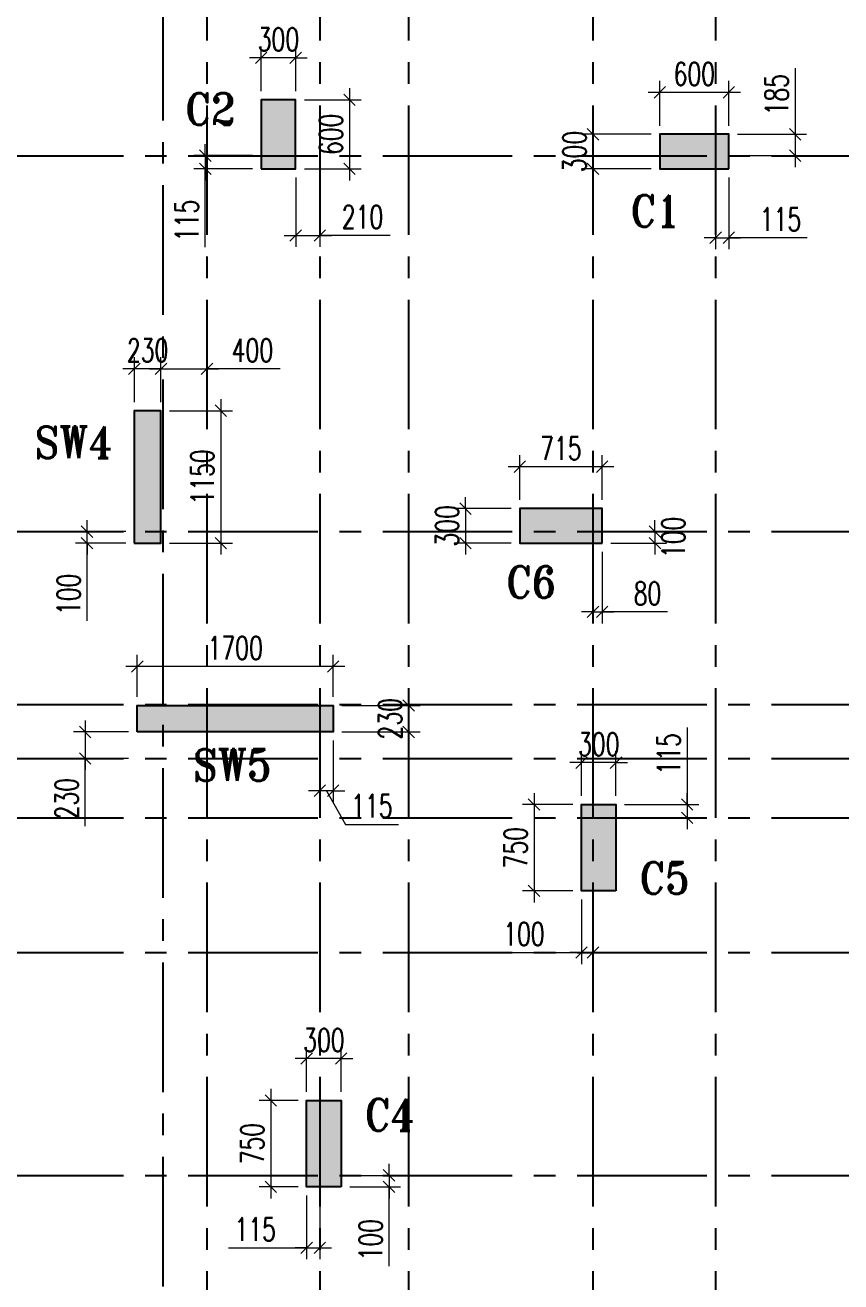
# Model space of a CAD drawing. Header units: millimetres. Extents: x 1123469 to 1752051, y -126924 to 196924.
# Drawn here: x 1424903 to 1431983, y -17889 to -6975 of the extents above; entities that cross this region are included whole.
import ezdxf

# ---------------------------------------------------------------- set-up
doc = ezdxf.new("R2010")
doc.units = ezdxf.units.MM
doc.header["$LTSCALE"] = 500
doc.header["$MEASUREMENT"] = 0
doc.header["$PDMODE"] = 34
for name, pattern in [('CONTINOUS', [0]), ('DASHDOT', [1, 0.5, -0.25, 0, -0.25]), ('Site$0$CENTER2', [1.125, 0.75, -0.125, 0.125, -0.125])]:
    doc.linetypes.add(name, pattern=pattern)
doc.layers.get('Defpoints').update_dxf_attribs({"lineweight": 0})
for name, color, linetype, lineweight in [('COL. NO.', 1, 'DASHDOT', 15), ('CUT OUT', 1, 'Continuous', 13), ('dim-M', 1, 'Continuous', 15), ('TOWER COL HATCH', 253, 'Continuous', 20)]:
    doc.layers.add(name, color=color, linetype=linetype, lineweight=lineweight)
for name, color, linetype in [('GLASS', 5, 'Continuous'), ('GRID', 7, 'Continuous'), ('TOWER AREA COLUMN.', 6, 'Continuous')]:
    doc.layers.add(name, color=color, linetype=linetype)
doc.styles.add('2MM', font='romans.shx', dxfattribs={"width": 0.7})
doc.styles.add('ROMANT', font='romant__.ttf', dxfattribs={"width": 0.9, "height": 600})
doc.dimstyles.new('RAJESH', dxfattribs={"dimtxt": 200, "dimasz": 180, "dimexe": 100, "dimexo": 250, "dimgap": 50, "dimtad": 2, "dimdec": 0, "dimzin": 1, "dimdsep": 46, "dimtxsty": '2MM', "dimblk": 'OBLIQUE', "dimcen": 0, "dimdle": 100, "dimclrd": 1, "dimclre": 1, "dimclrt": 3, "dimadec": 0, "dimazin": 0, "dimtfac": 1, "dimtdec": 0, "dimtix": 1, "dimtmove": 2, "dimatfit": 3, "dimfxl": 1, "dimtolj": 1, "dimlwd": -1, "dimarcsym": 0})

# ---------------------------------------------------------------- blocks, each defined once
blk = doc.blocks.new('EEE')
at = {"layer": 'GRID', "color": 16, "linetype": 'Site$0$CENTER2', "ltscale": 3}
for points in [[(1425576.4, 258923.2), (1426098.1, 258229.8), (1426098.1, 223711.9)], [(1426480.6, 258923.2), (1426480.6, 223711.9)], [(1427460.6, 258923.2), (1427460.6, 223711.9)], [(1428230.6, 258923.2), (1428230.6, 223711.9)], [(1429830.6, 258923.2), (1429830.6, 223711.9)], [(1430895.6, 258923.2), (1430895.6, 223711.9)], [(1363880.9, 250048.6), (1442964.5, 250048.6)], [(1363880.9, 246783.6), (1442964.5, 246783.6)], [(1363880.9, 245284), (1442964.5, 245284)], [(1363880.9, 244813.8), (1442964.5, 244813.8)], [(1363880.9, 244299), (1442964.5, 244299)], [(1363880.9, 243128.8), (1442964.5, 243128.8)], [(1363880.9, 241193.8), (1442964.5, 241193.8)]]:
    blk.add_lwpolyline(points, dxfattribs=at)
blk = doc.blocks.new('3tgra')
at = {"layer": 'TOWER COL HATCH'}
h = blk.add_hatch(color=253, dxfattribs=at)
h.dxf.hatch_style = 1
h.paths.add_polyline_path([(1380791, 89392), (1380491, 89392), (1380491, 89992), (1380791, 89992)])
h = blk.add_hatch(color=253, dxfattribs=at)
h.dxf.hatch_style = 1
h.paths.add_polyline_path([(1376731, 89392), (1376731, 89692), (1377331, 89692), (1377331, 89392)])
h = blk.add_hatch(color=253, dxfattribs=at)
h.dxf.hatch_style = 1
h.paths.add_polyline_path([(1381891, 86142), (1381661, 86142), (1381661, 87292), (1381891, 87292)])
h = blk.add_hatch(color=253, dxfattribs=at)
h.dxf.hatch_style = 1
h.paths.add_polyline_path([(1377831, 86142), (1377831, 86442), (1378546, 86442), (1378546, 86142)])
h = blk.add_hatch(color=253, dxfattribs=at)
h.dxf.hatch_style = 1
h.paths.add_polyline_path([(1381866, 84502), (1381866, 84732), (1380166, 84732), (1380166, 84502)])
h = blk.add_hatch(color=253, dxfattribs=at)
h.dxf.hatch_style = 1
h.paths.add_polyline_path([(1377711, 83122), (1378011, 83122), (1378011, 83872), (1377711, 83872)])
h = blk.add_hatch(color=253, dxfattribs=at)
h.dxf.hatch_style = 1
h.paths.add_polyline_path([(1380096, 80552), (1380396, 80552), (1380396, 81302), (1380096, 81302)])
at = {"layer": 'TOWER AREA COLUMN.', "color": 4}
for points in [[(1380791, 89392), (1380491, 89392), (1380491, 89992), (1380791, 89992)], [(1376731, 89392), (1376731, 89692), (1377331, 89692), (1377331, 89392)], [(1381891, 86142), (1381661, 86142), (1381661, 87292), (1381891, 87292)], [(1377831, 86142), (1377831, 86442), (1378546, 86442), (1378546, 86142)], [(1381866, 84502), (1381866, 84732), (1380166, 84732), (1380166, 84502)], [(1377711, 83122), (1378011, 83122), (1378011, 83872), (1377711, 83872)], [(1380096, 80552), (1380396, 80552), (1380396, 81302), (1380096, 81302)]]:
    blk.add_lwpolyline(points, close=True, dxfattribs=at)
blk = doc.blocks.new('_Oblique')
at = {"color": 0, "linetype": 'ByBlock', "lineweight": -2}
blk.add_line((-0.5, -0.5), (0.5, 0.5), dxfattribs=at)
blk = doc.blocks.new('*D1319')
at = {"layer": 'Defpoints', "color": 0, "ltscale": 100, "transparency": 16777216}
for p in [(1430411, 90056), (1430411, 89692), (1431011, 89692)]:
    blk.add_point(p, dxfattribs=at)
at = {"layer": 'dim-M', "color": 1, "lineweight": -2, "ltscale": 100, "transparency": 16777216}
for p, q in [((1430411, 89767), (1430411, 90156)), ((1431011, 89767), (1431011, 90156))]:
    blk.add_line(p, q, dxfattribs=at)
at = {"layer": 'dim-M', "color": 1, "ltscale": 100, "transparency": 16777216}
blk.add_line((1431111, 90056), (1430311, 90056), dxfattribs=at)
at = {"layer": 'dim-M', "color": 1, "ltscale": 100, "transparency": 16777216, "xscale": 100, "yscale": 100, "zscale": 100, "rotation": 180}
blk.add_blockref('_Oblique', (1430411, 90056), dxfattribs=at)
at = {"layer": 'dim-M', "color": 1, "ltscale": 100, "transparency": 16777216, "xscale": 100, "yscale": 100, "zscale": 100}
blk.add_blockref('_Oblique', (1431011, 90056), dxfattribs=at)
at = {"layer": 'dim-M', "color": 3, "ltscale": 100, "transparency": 16777216, "insert": (1430711, 90216), "char_height": 200, "attachment_point": 5, "style": '2MM'}
blk.add_mtext('\\A1;600', dxfattribs=at)
blk = doc.blocks.new('*D1320')
at = {"layer": 'Defpoints', "color": 0, "ltscale": 100, "transparency": 16777216}
for p in [(1430411, 89692), (1429831, 89392), (1430411, 89392)]:
    blk.add_point(p, dxfattribs=at)
at = {"layer": 'dim-M', "color": 1, "ltscale": 100, "transparency": 16777216}
for p, q in [((1429831, 89692), (1429831, 89792)), ((1429831, 89692), (1429831, 89392)), ((1429831, 89392), (1429831, 89292))]:
    blk.add_line(p, q, dxfattribs=at)
at = {"layer": 'dim-M', "color": 1, "lineweight": -2, "ltscale": 100, "transparency": 16777216}
for p, q in [((1430336, 89692), (1429731, 89692)), ((1430336, 89392), (1429731, 89392))]:
    blk.add_line(p, q, dxfattribs=at)
at = {"layer": 'dim-M', "color": 1, "ltscale": 100, "transparency": 16777216, "xscale": 100, "yscale": 100, "zscale": 100}
for p, rotation in [((1429831, 89692), 270), ((1429831, 89392), 90)]:
    blk.add_blockref('_Oblique', p, dxfattribs=dict(at, rotation=rotation))
at = {"layer": 'dim-M', "color": 3, "ltscale": 100, "transparency": 16777216, "insert": (1429671, 89542), "char_height": 200, "attachment_point": 5, "rotation": 90, "style": '2MM'}
blk.add_mtext('\\A1;300', dxfattribs=at)
blk = doc.blocks.new('*D1321')
at = {"layer": 'Defpoints', "color": 0, "ltscale": 100, "transparency": 16777216}
for p in [(1431011, 89692), (1431011, 89507), (1431586, 89507)]:
    blk.add_point(p, dxfattribs=at)
at = {"layer": 'dim-M', "color": 1, "ltscale": 100, "transparency": 16777216}
for p, q in [((1431586, 90266), (1431586, 89692)), ((1431586, 89792), (1431586, 89407))]:
    blk.add_line(p, q, dxfattribs=at)
at = {"layer": 'dim-M', "color": 1, "lineweight": -2, "ltscale": 100, "transparency": 16777216}
for p, q in [((1431086, 89692), (1431686, 89692)), ((1431086, 89507), (1431686, 89507))]:
    blk.add_line(p, q, dxfattribs=at)
at = {"layer": 'dim-M', "color": 1, "ltscale": 100, "transparency": 16777216, "xscale": 100, "yscale": 100, "zscale": 100}
for p, rotation in [((1431586, 89692), 90), ((1431586, 89507), 270)]:
    blk.add_blockref('_Oblique', p, dxfattribs=dict(at, rotation=rotation))
at = {"layer": 'dim-M', "color": 3, "ltscale": 100, "transparency": 16777216, "insert": (1431426, 90036), "char_height": 200, "attachment_point": 5, "rotation": 90, "style": '2MM'}
blk.add_mtext('\\A1;185', dxfattribs=at)
blk = doc.blocks.new('*D1322')
at = {"layer": 'Defpoints', "color": 0, "ltscale": 100, "transparency": 16777216}
for p in [(1430896, 89392), (1431011, 89392), (1431011, 88794)]:
    blk.add_point(p, dxfattribs=at)
at = {"layer": 'dim-M', "color": 1, "lineweight": -2, "ltscale": 100, "transparency": 16777216}
for p, q in [((1430896, 89317), (1430896, 88694)), ((1431011, 89317), (1431011, 88694))]:
    blk.add_line(p, q, dxfattribs=at)
at = {"layer": 'dim-M', "color": 1, "ltscale": 100, "transparency": 16777216}
for p, q in [((1430896, 88794), (1430796, 88794)), ((1430896, 88794), (1431011, 88794)), ((1430896, 88794), (1431011, 88794)), ((1431011, 88794), (1431111, 88794)), ((1431689, 88794), (1431011, 88794))]:
    blk.add_line(p, q, dxfattribs=at)
at = {"layer": 'dim-M', "color": 1, "ltscale": 100, "transparency": 16777216, "xscale": 100, "yscale": 100, "zscale": 100}
blk.add_blockref('_Oblique', (1430896, 88794), dxfattribs=at)
at = {"layer": 'dim-M', "color": 1, "ltscale": 100, "transparency": 16777216, "xscale": 100, "yscale": 100, "zscale": 100, "rotation": 180}
blk.add_blockref('_Oblique', (1431011, 88794), dxfattribs=at)
at = {"layer": 'dim-M', "color": 3, "ltscale": 100, "transparency": 16777216, "insert": (1431459, 88954), "char_height": 200, "attachment_point": 5, "style": '2MM'}
blk.add_mtext('\\A1;115', dxfattribs=at)
blk = doc.blocks.new('*D1339')
at = {"layer": 'Defpoints', "color": 0, "ltscale": 100, "transparency": 16777216}
for p in [(1429196, 86806), (1429196, 86442), (1429911, 86442)]:
    blk.add_point(p, dxfattribs=at)
at = {"layer": 'dim-M', "color": 1, "lineweight": -2, "ltscale": 100, "transparency": 16777216}
for p, q in [((1429196, 86517), (1429196, 86906)), ((1429911, 86517), (1429911, 86906))]:
    blk.add_line(p, q, dxfattribs=at)
at = {"layer": 'dim-M', "color": 1, "ltscale": 100, "transparency": 16777216}
blk.add_line((1430011, 86806), (1429096, 86806), dxfattribs=at)
at = {"layer": 'dim-M', "color": 1, "ltscale": 100, "transparency": 16777216, "xscale": 100, "yscale": 100, "zscale": 100, "rotation": 180}
blk.add_blockref('_Oblique', (1429196, 86806), dxfattribs=at)
at = {"layer": 'dim-M', "color": 1, "ltscale": 100, "transparency": 16777216, "xscale": 100, "yscale": 100, "zscale": 100}
blk.add_blockref('_Oblique', (1429911, 86806), dxfattribs=at)
at = {"layer": 'dim-M', "color": 3, "ltscale": 100, "transparency": 16777216, "insert": (1429553, 86966), "char_height": 200, "attachment_point": 5, "style": '2MM'}
blk.add_mtext('\\A1;715', dxfattribs=at)
blk = doc.blocks.new('*D1340')
at = {"layer": 'Defpoints', "color": 0, "ltscale": 100, "transparency": 16777216}
for p in [(1429196, 86442), (1428725, 86142), (1429196, 86142)]:
    blk.add_point(p, dxfattribs=at)
at = {"layer": 'dim-M', "color": 1, "lineweight": -2, "ltscale": 100, "transparency": 16777216}
for p, q in [((1429121, 86442), (1428625, 86442)), ((1429121, 86142), (1428625, 86142))]:
    blk.add_line(p, q, dxfattribs=at)
at = {"layer": 'dim-M', "color": 1, "ltscale": 100, "transparency": 16777216}
for p, q in [((1428725, 86442), (1428725, 86542)), ((1428725, 86442), (1428725, 86142)), ((1428725, 86142), (1428725, 86042))]:
    blk.add_line(p, q, dxfattribs=at)
at = {"layer": 'dim-M', "color": 1, "ltscale": 100, "transparency": 16777216, "xscale": 100, "yscale": 100, "zscale": 100}
for p, rotation in [((1428725, 86442), 270), ((1428725, 86142), 90)]:
    blk.add_blockref('_Oblique', p, dxfattribs=dict(at, rotation=rotation))
at = {"layer": 'dim-M', "color": 3, "ltscale": 100, "transparency": 16777216, "insert": (1428565, 86292), "char_height": 200, "attachment_point": 5, "rotation": 90, "style": '2MM'}
blk.add_mtext('\\A1;300', dxfattribs=at)
blk = doc.blocks.new('*D1341')
at = {"layer": 'Defpoints', "color": 0, "ltscale": 100, "transparency": 16777216}
for p in [(1429911, 86242), (1429911, 86142), (1430369, 86142)]:
    blk.add_point(p, dxfattribs=at)
at = {"layer": 'dim-M', "color": 1, "ltscale": 100, "transparency": 16777216}
for p, q in [((1430369, 86242), (1430369, 86342)), ((1430369, 86242), (1430369, 86142)), ((1430369, 86142), (1430369, 86042))]:
    blk.add_line(p, q, dxfattribs=at)
at = {"layer": 'dim-M', "color": 1, "lineweight": -2, "ltscale": 100, "transparency": 16777216}
for p, q in [((1429986, 86242), (1430469, 86242)), ((1429986, 86142), (1430469, 86142))]:
    blk.add_line(p, q, dxfattribs=at)
at = {"layer": 'dim-M', "color": 1, "ltscale": 100, "transparency": 16777216, "xscale": 100, "yscale": 100, "zscale": 100}
for p, rotation in [((1430369, 86242), 270), ((1430369, 86142), 90)]:
    blk.add_blockref('_Oblique', p, dxfattribs=dict(at, rotation=rotation))
at = {"layer": 'dim-M', "color": 3, "ltscale": 100, "transparency": 16777216, "insert": (1430529, 86192), "char_height": 200, "attachment_point": 5, "rotation": 90, "style": '2MM'}
blk.add_mtext('\\A1;100', dxfattribs=at)
blk = doc.blocks.new('*D1342')
at = {"layer": 'Defpoints', "color": 0, "ltscale": 100, "transparency": 16777216}
for p in [(1429831, 86142), (1429911, 86142), (1429911, 85545)]:
    blk.add_point(p, dxfattribs=at)
at = {"layer": 'dim-M', "color": 1, "lineweight": -2, "ltscale": 100, "transparency": 16777216}
for p, q in [((1429831, 86067), (1429831, 85445)), ((1429911, 86067), (1429911, 85445))]:
    blk.add_line(p, q, dxfattribs=at)
at = {"layer": 'dim-M', "color": 1, "ltscale": 100, "transparency": 16777216}
for p, q in [((1429831, 85545), (1429731, 85545)), ((1429831, 85545), (1429911, 85545)), ((1429831, 85545), (1429911, 85545)), ((1429911, 85545), (1430011, 85545)), ((1430477, 85545), (1429911, 85545))]:
    blk.add_line(p, q, dxfattribs=at)
at = {"layer": 'dim-M', "color": 1, "ltscale": 100, "transparency": 16777216, "xscale": 100, "yscale": 100, "zscale": 100}
blk.add_blockref('_Oblique', (1429831, 85545), dxfattribs=at)
at = {"layer": 'dim-M', "color": 1, "ltscale": 100, "transparency": 16777216, "xscale": 100, "yscale": 100, "zscale": 100, "rotation": 180}
blk.add_blockref('_Oblique', (1429911, 85545), dxfattribs=at)
at = {"layer": 'dim-M', "color": 3, "ltscale": 100, "transparency": 16777216, "insert": (1430304, 85705), "char_height": 200, "attachment_point": 5, "style": '2MM'}
blk.add_mtext('\\A1;80', dxfattribs=at)
blk = doc.blocks.new('*D1347')
at = {"layer": 'Defpoints', "color": 0, "ltscale": 100, "transparency": 16777216}
for p in [(1425851, 87656), (1425851, 87292), (1426081, 87292)]:
    blk.add_point(p, dxfattribs=at)
at = {"layer": 'dim-M', "color": 1, "lineweight": -2, "ltscale": 100, "transparency": 16777216}
for p, q in [((1425851, 87367), (1425851, 87756)), ((1426081, 87367), (1426081, 87756))]:
    blk.add_line(p, q, dxfattribs=at)
at = {"layer": 'dim-M', "color": 1, "ltscale": 100, "transparency": 16777216}
for p, q in [((1425851, 87656), (1425751, 87656)), ((1426081, 87656), (1425851, 87656)), ((1426081, 87656), (1426181, 87656))]:
    blk.add_line(p, q, dxfattribs=at)
at = {"layer": 'dim-M', "color": 1, "ltscale": 100, "transparency": 16777216, "xscale": 100, "yscale": 100, "zscale": 100}
blk.add_blockref('_Oblique', (1425851, 87656), dxfattribs=at)
at = {"layer": 'dim-M', "color": 1, "ltscale": 100, "transparency": 16777216, "xscale": 100, "yscale": 100, "zscale": 100, "rotation": 180}
blk.add_blockref('_Oblique', (1426081, 87656), dxfattribs=at)
at = {"layer": 'dim-M', "color": 3, "ltscale": 100, "transparency": 16777216, "insert": (1425966, 87816), "char_height": 200, "attachment_point": 5, "style": '2MM'}
blk.add_mtext('\\A1;230', dxfattribs=at)
blk = doc.blocks.new('*D1348')
at = {"layer": 'Defpoints', "color": 0, "ltscale": 100, "transparency": 16777216}
for p in [(1426081, 87292), (1426081, 86142), (1426601, 86142)]:
    blk.add_point(p, dxfattribs=at)
at = {"layer": 'dim-M', "color": 1, "ltscale": 100, "transparency": 16777216}
blk.add_line((1426601, 87392), (1426601, 86042), dxfattribs=at)
at = {"layer": 'dim-M', "color": 1, "lineweight": -2, "ltscale": 100, "transparency": 16777216}
for p, q in [((1426156, 87292), (1426701, 87292)), ((1426156, 86142), (1426701, 86142))]:
    blk.add_line(p, q, dxfattribs=at)
at = {"layer": 'dim-M', "color": 1, "ltscale": 100, "transparency": 16777216, "xscale": 100, "yscale": 100, "zscale": 100}
for p, rotation in [((1426601, 87292), 90), ((1426601, 86142), 270)]:
    blk.add_blockref('_Oblique', p, dxfattribs=dict(at, rotation=rotation))
at = {"layer": 'dim-M', "color": 3, "ltscale": 100, "transparency": 16777216, "insert": (1426441, 86717), "char_height": 200, "attachment_point": 5, "rotation": 90, "style": '2MM'}
blk.add_mtext('\\A1;1150', dxfattribs=at)
blk = doc.blocks.new('*D1349')
at = {"layer": 'Defpoints', "color": 0, "ltscale": 100, "transparency": 16777216}
for p in [(1425440, 86242), (1425851, 86242), (1425851, 86142)]:
    blk.add_point(p, dxfattribs=at)
at = {"layer": 'dim-M', "color": 1, "ltscale": 100, "transparency": 16777216}
for p, q in [((1425440, 86242), (1425440, 86342)), ((1425440, 86142), (1425440, 86242)), ((1425440, 86142), (1425440, 86242)), ((1425440, 86142), (1425440, 86042)), ((1425440, 85467), (1425440, 86142))]:
    blk.add_line(p, q, dxfattribs=at)
at = {"layer": 'dim-M', "color": 1, "lineweight": -2, "ltscale": 100, "transparency": 16777216}
for p, q in [((1425776, 86242), (1425340, 86242)), ((1425776, 86142), (1425340, 86142))]:
    blk.add_line(p, q, dxfattribs=at)
at = {"layer": 'dim-M', "color": 1, "ltscale": 100, "transparency": 16777216, "xscale": 100, "yscale": 100, "zscale": 100}
for p, rotation in [((1425440, 86242), 270), ((1425440, 86142), 90)]:
    blk.add_blockref('_Oblique', p, dxfattribs=dict(at, rotation=rotation))
at = {"layer": 'dim-M', "color": 3, "ltscale": 100, "transparency": 16777216, "insert": (1425280, 85697), "char_height": 200, "attachment_point": 5, "rotation": 90, "style": '2MM'}
blk.add_mtext('\\A1;100', dxfattribs=at)
blk = doc.blocks.new('*D1350')
at = {"layer": 'Defpoints', "color": 0, "ltscale": 100, "transparency": 16777216}
for p in [(1426481, 87656), (1426481, 87423), (1426081, 87292)]:
    blk.add_point(p, dxfattribs=at)
at = {"layer": 'dim-M', "color": 1, "lineweight": -2, "ltscale": 100, "transparency": 16777216}
for p, q in [((1426081, 87367), (1426081, 87756)), ((1426481, 87498), (1426481, 87756))]:
    blk.add_line(p, q, dxfattribs=at)
at = {"layer": 'dim-M', "color": 1, "ltscale": 100, "transparency": 16777216}
for p, q in [((1425981, 87656), (1426581, 87656)), ((1427115, 87656), (1426481, 87656))]:
    blk.add_line(p, q, dxfattribs=at)
at = {"layer": 'dim-M', "color": 1, "ltscale": 100, "transparency": 16777216, "xscale": 100, "yscale": 100, "zscale": 100, "rotation": 180}
blk.add_blockref('_Oblique', (1426081, 87656), dxfattribs=at)
at = {"layer": 'dim-M', "color": 1, "ltscale": 100, "transparency": 16777216, "xscale": 100, "yscale": 100, "zscale": 100}
blk.add_blockref('_Oblique', (1426481, 87656), dxfattribs=at)
at = {"layer": 'dim-M', "color": 3, "ltscale": 100, "transparency": 16777216, "insert": (1426875, 87816), "char_height": 200, "attachment_point": 5, "style": '2MM'}
blk.add_mtext('\\A1;400', dxfattribs=at)
blk = doc.blocks.new('*D1355')
at = {"layer": 'Defpoints', "color": 0, "ltscale": 100, "transparency": 16777216}
for p in [(1427576, 84732), (1427576, 84502), (1428231, 84502)]:
    blk.add_point(p, dxfattribs=at)
at = {"layer": 'dim-M', "color": 1, "ltscale": 100, "transparency": 16777216}
blk.add_line((1428231, 84832), (1428231, 84402), dxfattribs=at)
at = {"layer": 'dim-M', "color": 1, "lineweight": -2, "ltscale": 100, "transparency": 16777216}
for p, q in [((1427651, 84732), (1428331, 84732)), ((1427651, 84502), (1428331, 84502))]:
    blk.add_line(p, q, dxfattribs=at)
at = {"layer": 'dim-M', "color": 1, "ltscale": 100, "transparency": 16777216, "xscale": 100, "yscale": 100, "zscale": 100}
for p, rotation in [((1428231, 84732), 90), ((1428231, 84502), 270)]:
    blk.add_blockref('_Oblique', p, dxfattribs=dict(at, rotation=rotation))
at = {"layer": 'dim-M', "color": 3, "ltscale": 100, "transparency": 16777216, "insert": (1428071, 84617), "char_height": 200, "attachment_point": 5, "rotation": 90, "style": '2MM'}
blk.add_mtext('\\A1;230', dxfattribs=at)
blk = doc.blocks.new('*D1356')
at = {"layer": 'Defpoints', "color": 0, "ltscale": 100, "transparency": 16777216}
for p in [(1425876, 85071), (1425876, 84732), (1427576, 84732)]:
    blk.add_point(p, dxfattribs=at)
at = {"layer": 'dim-M', "color": 1, "lineweight": -2, "ltscale": 100, "transparency": 16777216}
for p, q in [((1425876, 84807), (1425876, 85171)), ((1427576, 84807), (1427576, 85171))]:
    blk.add_line(p, q, dxfattribs=at)
at = {"layer": 'dim-M', "color": 1, "ltscale": 100, "transparency": 16777216}
blk.add_line((1427676, 85071), (1425776, 85071), dxfattribs=at)
at = {"layer": 'dim-M', "color": 1, "ltscale": 100, "transparency": 16777216, "xscale": 100, "yscale": 100, "zscale": 100, "rotation": 180}
blk.add_blockref('_Oblique', (1425876, 85071), dxfattribs=at)
at = {"layer": 'dim-M', "color": 1, "ltscale": 100, "transparency": 16777216, "xscale": 100, "yscale": 100, "zscale": 100}
blk.add_blockref('_Oblique', (1427576, 85071), dxfattribs=at)
at = {"layer": 'dim-M', "color": 3, "ltscale": 100, "transparency": 16777216, "insert": (1426726, 85231), "char_height": 200, "attachment_point": 5, "style": '2MM'}
blk.add_mtext('\\A1;1700', dxfattribs=at)
blk = doc.blocks.new('*D1357')
at = {"layer": 'Defpoints', "color": 0, "ltscale": 100, "transparency": 16777216}
for p in [(1427461, 84502), (1427576, 84502), (1427461, 83992)]:
    blk.add_point(p, dxfattribs=at)
at = {"layer": 'dim-M', "color": 1, "lineweight": -2, "ltscale": 100, "transparency": 16777216}
for p, q in [((1427461, 84427), (1427461, 83892)), ((1427576, 84427), (1427576, 83892))]:
    blk.add_line(p, q, dxfattribs=at)
at = {"layer": 'dim-M', "color": 1, "ltscale": 100, "transparency": 16777216}
for p, q in [((1427461, 83992), (1427361, 83992)), ((1427576, 83992), (1427461, 83992)), ((1427576, 83992), (1427461, 83992)), ((1427518, 83992), (1427682, 83700)), ((1427576, 83992), (1427676, 83992)), ((1427682, 83700), (1428142, 83700))]:
    blk.add_line(p, q, dxfattribs=at)
at = {"layer": 'dim-M', "color": 1, "ltscale": 100, "transparency": 16777216, "xscale": 100, "yscale": 100, "zscale": 100}
blk.add_blockref('_Oblique', (1427461, 83992), dxfattribs=at)
at = {"layer": 'dim-M', "color": 1, "ltscale": 100, "transparency": 16777216, "xscale": 100, "yscale": 100, "zscale": 100, "rotation": 180}
blk.add_blockref('_Oblique', (1427576, 83992), dxfattribs=at)
at = {"layer": 'dim-M', "color": 3, "ltscale": 100, "transparency": 16777216, "insert": (1427912, 83860), "char_height": 200, "attachment_point": 5, "style": '2MM'}
blk.add_mtext('\\A1;115', dxfattribs=at)
blk = doc.blocks.new('*D1358')
at = {"layer": 'Defpoints', "color": 0, "ltscale": 100, "transparency": 16777216}
for p in [(1425876, 84502), (1425423, 84272), (1425876, 84272)]:
    blk.add_point(p, dxfattribs=at)
at = {"layer": 'dim-M', "color": 1, "ltscale": 100, "transparency": 16777216}
for p, q in [((1425423, 84602), (1425423, 84172)), ((1425423, 83683), (1425423, 84272))]:
    blk.add_line(p, q, dxfattribs=at)
at = {"layer": 'dim-M', "color": 1, "lineweight": -2, "ltscale": 100, "transparency": 16777216}
for p, q in [((1425801, 84502), (1425323, 84502)), ((1425801, 84272), (1425323, 84272))]:
    blk.add_line(p, q, dxfattribs=at)
at = {"layer": 'dim-M', "color": 1, "ltscale": 100, "transparency": 16777216, "xscale": 100, "yscale": 100, "zscale": 100}
for p, rotation in [((1425423, 84502), 90), ((1425423, 84272), 270)]:
    blk.add_blockref('_Oblique', p, dxfattribs=dict(at, rotation=rotation))
at = {"layer": 'dim-M', "color": 3, "ltscale": 100, "transparency": 16777216, "insert": (1425263, 83923), "char_height": 200, "attachment_point": 5, "rotation": 90, "style": '2MM'}
blk.add_mtext('\\A1;230', dxfattribs=at)
blk = doc.blocks.new('*D1550')
at = {"layer": 'Defpoints', "color": 0, "ltscale": 100, "transparency": 16777216}
for p in [(1426951, 90356), (1426951, 89992), (1427251, 89992)]:
    blk.add_point(p, dxfattribs=at)
at = {"layer": 'dim-M', "color": 1, "lineweight": -2, "ltscale": 100, "transparency": 16777216}
for p, q in [((1426951, 90067), (1426951, 90456)), ((1427251, 90067), (1427251, 90456))]:
    blk.add_line(p, q, dxfattribs=at)
at = {"layer": 'dim-M', "color": 1, "ltscale": 100, "transparency": 16777216}
for p, q in [((1426951, 90356), (1426851, 90356)), ((1427251, 90356), (1426951, 90356)), ((1427251, 90356), (1427351, 90356))]:
    blk.add_line(p, q, dxfattribs=at)
at = {"layer": 'dim-M', "color": 1, "ltscale": 100, "transparency": 16777216, "xscale": 100, "yscale": 100, "zscale": 100}
blk.add_blockref('_Oblique', (1426951, 90356), dxfattribs=at)
at = {"layer": 'dim-M', "color": 1, "ltscale": 100, "transparency": 16777216, "xscale": 100, "yscale": 100, "zscale": 100, "rotation": 180}
blk.add_blockref('_Oblique', (1427251, 90356), dxfattribs=at)
at = {"layer": 'dim-M', "color": 3, "ltscale": 100, "transparency": 16777216, "insert": (1427101, 90516), "char_height": 200, "attachment_point": 5, "style": '2MM'}
blk.add_mtext('\\A1;300', dxfattribs=at)
blk = doc.blocks.new('*D1551')
at = {"layer": 'Defpoints', "color": 0, "ltscale": 100, "transparency": 16777216}
for p in [(1426951, 89507), (1426466, 89392), (1426951, 89392)]:
    blk.add_point(p, dxfattribs=at)
at = {"layer": 'dim-M', "color": 1, "ltscale": 100, "transparency": 16777216}
for p, q in [((1426466, 89507), (1426466, 89607)), ((1426466, 89507), (1426466, 89392)), ((1426466, 89507), (1426466, 89392)), ((1426466, 89392), (1426466, 89292)), ((1426466, 88713), (1426466, 89392))]:
    blk.add_line(p, q, dxfattribs=at)
at = {"layer": 'dim-M', "color": 1, "lineweight": -2, "ltscale": 100, "transparency": 16777216}
for p, q in [((1426876, 89507), (1426366, 89507)), ((1426876, 89392), (1426366, 89392))]:
    blk.add_line(p, q, dxfattribs=at)
at = {"layer": 'dim-M', "color": 1, "ltscale": 100, "transparency": 16777216, "xscale": 100, "yscale": 100, "zscale": 100}
for p, rotation in [((1426466, 89507), 270), ((1426466, 89392), 90)]:
    blk.add_blockref('_Oblique', p, dxfattribs=dict(at, rotation=rotation))
at = {"layer": 'dim-M', "color": 3, "ltscale": 100, "transparency": 16777216, "insert": (1426306, 88943), "char_height": 200, "attachment_point": 5, "rotation": 90, "style": '2MM'}
blk.add_mtext('\\A1;115', dxfattribs=at)
blk = doc.blocks.new('*D1552')
at = {"layer": 'Defpoints', "color": 0, "ltscale": 100, "transparency": 16777216}
for p in [(1427251, 89992), (1427251, 89392), (1427718, 89392)]:
    blk.add_point(p, dxfattribs=at)
at = {"layer": 'dim-M', "color": 1, "ltscale": 100, "transparency": 16777216}
blk.add_line((1427718, 90092), (1427718, 89292), dxfattribs=at)
at = {"layer": 'dim-M', "color": 1, "lineweight": -2, "ltscale": 100, "transparency": 16777216}
for p, q in [((1427326, 89992), (1427818, 89992)), ((1427326, 89392), (1427818, 89392))]:
    blk.add_line(p, q, dxfattribs=at)
at = {"layer": 'dim-M', "color": 1, "ltscale": 100, "transparency": 16777216, "xscale": 100, "yscale": 100, "zscale": 100}
for p, rotation in [((1427718, 89992), 90), ((1427718, 89392), 270)]:
    blk.add_blockref('_Oblique', p, dxfattribs=dict(at, rotation=rotation))
at = {"layer": 'dim-M', "color": 3, "ltscale": 100, "transparency": 16777216, "insert": (1427558, 89692), "char_height": 200, "attachment_point": 5, "rotation": 90, "style": '2MM'}
blk.add_mtext('\\A1;600', dxfattribs=at)
blk = doc.blocks.new('*D1553')
at = {"layer": 'Defpoints', "color": 0, "ltscale": 100, "transparency": 16777216}
for p in [(1427251, 89392), (1427461, 89392), (1427461, 88814)]:
    blk.add_point(p, dxfattribs=at)
at = {"layer": 'dim-M', "color": 1, "lineweight": -2, "ltscale": 100, "transparency": 16777216}
for p, q in [((1427251, 89317), (1427251, 88714)), ((1427461, 89317), (1427461, 88714))]:
    blk.add_line(p, q, dxfattribs=at)
at = {"layer": 'dim-M', "color": 1, "ltscale": 100, "transparency": 16777216}
for p, q in [((1427151, 88814), (1427561, 88814)), ((1428071, 88814), (1427461, 88814))]:
    blk.add_line(p, q, dxfattribs=at)
at = {"layer": 'dim-M', "color": 1, "ltscale": 100, "transparency": 16777216, "xscale": 100, "yscale": 100, "zscale": 100, "rotation": 180}
blk.add_blockref('_Oblique', (1427251, 88814), dxfattribs=at)
at = {"layer": 'dim-M', "color": 1, "ltscale": 100, "transparency": 16777216, "xscale": 100, "yscale": 100, "zscale": 100}
blk.add_blockref('_Oblique', (1427461, 88814), dxfattribs=at)
at = {"layer": 'dim-M', "color": 3, "ltscale": 100, "transparency": 16777216, "insert": (1427831, 88974), "char_height": 200, "attachment_point": 5, "style": '2MM'}
blk.add_mtext('\\A1;210', dxfattribs=at)
blk = doc.blocks.new('*D1562')
at = {"layer": 'Defpoints', "color": 0, "ltscale": 100, "transparency": 16777216}
for p in [(1427346, 81666), (1427346, 81302), (1427646, 81302)]:
    blk.add_point(p, dxfattribs=at)
at = {"layer": 'dim-M', "color": 1, "lineweight": -2, "ltscale": 100, "transparency": 16777216}
for p, q in [((1427346, 81377), (1427346, 81766)), ((1427646, 81377), (1427646, 81766))]:
    blk.add_line(p, q, dxfattribs=at)
at = {"layer": 'dim-M', "color": 1, "ltscale": 100, "transparency": 16777216}
for p, q in [((1427346, 81666), (1427246, 81666)), ((1427646, 81666), (1427346, 81666)), ((1427646, 81666), (1427746, 81666))]:
    blk.add_line(p, q, dxfattribs=at)
at = {"layer": 'dim-M', "color": 1, "ltscale": 100, "transparency": 16777216, "xscale": 100, "yscale": 100, "zscale": 100}
blk.add_blockref('_Oblique', (1427346, 81666), dxfattribs=at)
at = {"layer": 'dim-M', "color": 1, "ltscale": 100, "transparency": 16777216, "xscale": 100, "yscale": 100, "zscale": 100, "rotation": 180}
blk.add_blockref('_Oblique', (1427646, 81666), dxfattribs=at)
at = {"layer": 'dim-M', "color": 3, "ltscale": 100, "transparency": 16777216, "insert": (1427496, 81826), "char_height": 200, "attachment_point": 5, "style": '2MM'}
blk.add_mtext('\\A1;300', dxfattribs=at)
blk = doc.blocks.new('*D1563')
at = {"layer": 'Defpoints', "color": 0, "ltscale": 100, "transparency": 16777216}
for p in [(1427346, 81302), (1427035, 80552), (1427346, 80552)]:
    blk.add_point(p, dxfattribs=at)
at = {"layer": 'dim-M', "color": 1, "ltscale": 100, "transparency": 16777216}
blk.add_line((1427035, 81402), (1427035, 80452), dxfattribs=at)
at = {"layer": 'dim-M', "color": 1, "lineweight": -2, "ltscale": 100, "transparency": 16777216}
for p, q in [((1427271, 81302), (1426935, 81302)), ((1427271, 80552), (1426935, 80552))]:
    blk.add_line(p, q, dxfattribs=at)
at = {"layer": 'dim-M', "color": 1, "ltscale": 100, "transparency": 16777216, "xscale": 100, "yscale": 100, "zscale": 100}
for p, rotation in [((1427035, 81302), 90), ((1427035, 80552), 270)]:
    blk.add_blockref('_Oblique', p, dxfattribs=dict(at, rotation=rotation))
at = {"layer": 'dim-M', "color": 3, "ltscale": 100, "transparency": 16777216, "insert": (1426875, 80927), "char_height": 200, "attachment_point": 5, "rotation": 90, "style": '2MM'}
blk.add_mtext('\\A1;750', dxfattribs=at)
blk = doc.blocks.new('*D1564')
at = {"layer": 'Defpoints', "color": 0, "ltscale": 100, "transparency": 16777216}
for p in [(1427646, 80652), (1427646, 80552), (1428061, 80552)]:
    blk.add_point(p, dxfattribs=at)
at = {"layer": 'dim-M', "color": 1, "lineweight": -2, "ltscale": 100, "transparency": 16777216}
for p, q in [((1427721, 80652), (1428161, 80652)), ((1427721, 80552), (1428161, 80552))]:
    blk.add_line(p, q, dxfattribs=at)
at = {"layer": 'dim-M', "color": 1, "ltscale": 100, "transparency": 16777216}
for p, q in [((1428061, 80652), (1428061, 80752)), ((1428061, 80652), (1428061, 80552)), ((1428061, 80652), (1428061, 80552)), ((1428061, 80552), (1428061, 80452)), ((1428061, 79862), (1428061, 80552))]:
    blk.add_line(p, q, dxfattribs=at)
at = {"layer": 'dim-M', "color": 1, "ltscale": 100, "transparency": 16777216, "xscale": 100, "yscale": 100, "zscale": 100}
for p, rotation in [((1428061, 80652), 270), ((1428061, 80552), 90)]:
    blk.add_blockref('_Oblique', p, dxfattribs=dict(at, rotation=rotation))
at = {"layer": 'dim-M', "color": 3, "ltscale": 100, "transparency": 16777216, "insert": (1427901, 80092), "char_height": 200, "attachment_point": 5, "rotation": 90, "style": '2MM'}
blk.add_mtext('\\A1;100', dxfattribs=at)
blk = doc.blocks.new('*D1565')
at = {"layer": 'Defpoints', "color": 0, "ltscale": 100, "transparency": 16777216}
for p in [(1427346, 80552), (1427461, 80552), (1427461, 80023)]:
    blk.add_point(p, dxfattribs=at)
at = {"layer": 'dim-M', "color": 1, "lineweight": -2, "ltscale": 100, "transparency": 16777216}
for p, q in [((1427346, 80477), (1427346, 79923)), ((1427461, 80477), (1427461, 79923))]:
    blk.add_line(p, q, dxfattribs=at)
at = {"layer": 'dim-M', "color": 1, "ltscale": 100, "transparency": 16777216}
for p, q in [((1426669, 80023), (1427346, 80023)), ((1427346, 80023), (1427246, 80023)), ((1427346, 80023), (1427461, 80023)), ((1427346, 80023), (1427461, 80023)), ((1427461, 80023), (1427561, 80023))]:
    blk.add_line(p, q, dxfattribs=at)
at = {"layer": 'dim-M', "color": 1, "ltscale": 100, "transparency": 16777216, "xscale": 100, "yscale": 100, "zscale": 100}
blk.add_blockref('_Oblique', (1427346, 80023), dxfattribs=at)
at = {"layer": 'dim-M', "color": 1, "ltscale": 100, "transparency": 16777216, "xscale": 100, "yscale": 100, "zscale": 100, "rotation": 180}
blk.add_blockref('_Oblique', (1427461, 80023), dxfattribs=at)
at = {"layer": 'dim-M', "color": 3, "ltscale": 100, "transparency": 16777216, "insert": (1426899, 80183), "char_height": 200, "attachment_point": 5, "style": '2MM'}
blk.add_mtext('\\A1;115', dxfattribs=at)
blk = doc.blocks.new('*D1570')
at = {"layer": 'Defpoints', "color": 0, "ltscale": 100, "transparency": 16777216}
for p in [(1429731, 84236), (1429731, 83872), (1430031, 83872)]:
    blk.add_point(p, dxfattribs=at)
at = {"layer": 'dim-M', "color": 1, "lineweight": -2, "ltscale": 100, "transparency": 16777216}
for p, q in [((1429731, 83947), (1429731, 84336)), ((1430031, 83947), (1430031, 84336))]:
    blk.add_line(p, q, dxfattribs=at)
at = {"layer": 'dim-M', "color": 1, "ltscale": 100, "transparency": 16777216}
for p, q in [((1429731, 84236), (1429631, 84236)), ((1430031, 84236), (1429731, 84236)), ((1430031, 84236), (1430131, 84236))]:
    blk.add_line(p, q, dxfattribs=at)
at = {"layer": 'dim-M', "color": 1, "ltscale": 100, "transparency": 16777216, "xscale": 100, "yscale": 100, "zscale": 100}
blk.add_blockref('_Oblique', (1429731, 84236), dxfattribs=at)
at = {"layer": 'dim-M', "color": 1, "ltscale": 100, "transparency": 16777216, "xscale": 100, "yscale": 100, "zscale": 100, "rotation": 180}
blk.add_blockref('_Oblique', (1430031, 84236), dxfattribs=at)
at = {"layer": 'dim-M', "color": 3, "ltscale": 100, "transparency": 16777216, "insert": (1429881, 84396), "char_height": 200, "attachment_point": 5, "style": '2MM'}
blk.add_mtext('\\A1;300', dxfattribs=at)
blk = doc.blocks.new('*D1571')
at = {"layer": 'Defpoints', "color": 0, "ltscale": 100, "transparency": 16777216}
for p in [(1429731, 83872), (1429320, 83122), (1429731, 83122)]:
    blk.add_point(p, dxfattribs=at)
at = {"layer": 'dim-M', "color": 1, "ltscale": 100, "transparency": 16777216}
blk.add_line((1429320, 83972), (1429320, 83022), dxfattribs=at)
at = {"layer": 'dim-M', "color": 1, "lineweight": -2, "ltscale": 100, "transparency": 16777216}
for p, q in [((1429656, 83872), (1429220, 83872)), ((1429656, 83122), (1429220, 83122))]:
    blk.add_line(p, q, dxfattribs=at)
at = {"layer": 'dim-M', "color": 1, "ltscale": 100, "transparency": 16777216, "xscale": 100, "yscale": 100, "zscale": 100}
for p, rotation in [((1429320, 83872), 90), ((1429320, 83122), 270)]:
    blk.add_blockref('_Oblique', p, dxfattribs=dict(at, rotation=rotation))
at = {"layer": 'dim-M', "color": 3, "ltscale": 100, "transparency": 16777216, "insert": (1429160, 83497), "char_height": 200, "attachment_point": 5, "rotation": 90, "style": '2MM'}
blk.add_mtext('\\A1;750', dxfattribs=at)
blk = doc.blocks.new('*D1572')
at = {"layer": 'Defpoints', "color": 0, "ltscale": 100, "transparency": 16777216}
for p in [(1430031, 83872), (1430031, 83757), (1430649, 83757)]:
    blk.add_point(p, dxfattribs=at)
at = {"layer": 'dim-M', "color": 1, "ltscale": 100, "transparency": 16777216}
for p, q in [((1430649, 84541), (1430649, 83872)), ((1430649, 83872), (1430649, 83972)), ((1430649, 83872), (1430649, 83757)), ((1430649, 83872), (1430649, 83757)), ((1430649, 83757), (1430649, 83657))]:
    blk.add_line(p, q, dxfattribs=at)
at = {"layer": 'dim-M', "color": 1, "lineweight": -2, "ltscale": 100, "transparency": 16777216}
for p, q in [((1430106, 83872), (1430749, 83872)), ((1430106, 83757), (1430749, 83757))]:
    blk.add_line(p, q, dxfattribs=at)
at = {"layer": 'dim-M', "color": 1, "ltscale": 100, "transparency": 16777216, "xscale": 100, "yscale": 100, "zscale": 100}
for p, rotation in [((1430649, 83872), 270), ((1430649, 83757), 90)]:
    blk.add_blockref('_Oblique', p, dxfattribs=dict(at, rotation=rotation))
at = {"layer": 'dim-M', "color": 3, "ltscale": 100, "transparency": 16777216, "insert": (1430489, 84311), "char_height": 200, "attachment_point": 5, "rotation": 90, "style": '2MM'}
blk.add_mtext('\\A1;115', dxfattribs=at)
blk = doc.blocks.new('*D1573')
at = {"layer": 'Defpoints', "color": 0, "ltscale": 100, "transparency": 16777216}
for p in [(1429731, 83122), (1429831, 83122), (1429831, 82587)]:
    blk.add_point(p, dxfattribs=at)
at = {"layer": 'dim-M', "color": 1, "lineweight": -2, "ltscale": 100, "transparency": 16777216}
for p, q in [((1429731, 83047), (1429731, 82487)), ((1429831, 83047), (1429831, 82487))]:
    blk.add_line(p, q, dxfattribs=at)
at = {"layer": 'dim-M', "color": 1, "ltscale": 100, "transparency": 16777216}
for p, q in [((1429002, 82587), (1429731, 82587)), ((1429731, 82587), (1429631, 82587)), ((1429731, 82587), (1429831, 82587)), ((1429731, 82587), (1429831, 82587)), ((1429831, 82587), (1429931, 82587))]:
    blk.add_line(p, q, dxfattribs=at)
at = {"layer": 'dim-M', "color": 1, "ltscale": 100, "transparency": 16777216, "xscale": 100, "yscale": 100, "zscale": 100}
blk.add_blockref('_Oblique', (1429731, 82587), dxfattribs=at)
at = {"layer": 'dim-M', "color": 1, "ltscale": 100, "transparency": 16777216, "xscale": 100, "yscale": 100, "zscale": 100, "rotation": 180}
blk.add_blockref('_Oblique', (1429831, 82587), dxfattribs=at)
at = {"layer": 'dim-M', "color": 3, "ltscale": 100, "transparency": 16777216, "insert": (1429232, 82747), "char_height": 200, "attachment_point": 5, "style": '2MM'}
blk.add_mtext('\\A1;100', dxfattribs=at)
blk = doc.blocks.new('G012')
at = {"layer": 'COL. NO.', "color": 4, "linetype": 'CONTINOUS', "style": 'ROMANT', "width": 0.9}
for s, p in [('C2', (1426293, 89773.1, 0)), ('C1', (1430156.8, 88888.9, 0)), ('C6', (1429077.4, 85666.2, 0)), ('C5', (1430235.1, 83095.7, 0)), ('C4', (1427850.5, 81039.9, 0))]:
    blk.add_text(s, height=275, dxfattribs=at).set_placement(p)
at = {"layer": 'COL. NO.', "color": 7, "linetype": 'CONTINOUS', "style": 'ROMANT', "width": 0.9}
for s, p in [('SW4', (1424985.5, 86879.8, 0)), ('SW5', (1426360.6, 84076.7, 0))]:
    blk.add_text(s, height=275, dxfattribs=at).set_placement(p)
at = {"layer": 'dim-M', "ltscale": 100}
for base, p1, p2, angle, picture, middle in [((1426950.6, 90356), (1427250.6, 89991.6), (1426950.6, 89991.6), 180, '*D1550', (1427100.6, 90516)), ((1430410.6, 90056), (1431010.6, 89691.6), (1430410.6, 89691.6), 180, '*D1319', (1430710.6, 90216)), ((1429830.6, 89391.6), (1430410.6, 89691.6), (1430410.6, 89391.6), 90, '*D1320', (1429670.6, 89541.6)), ((1425850.6, 87656), (1426080.6, 87291.6), (1425850.6, 87291.6), 180, '*D1347', (1425965.6, 87816)), ((1429195.6, 86806), (1429910.6, 86441.6), (1429195.6, 86441.6), 180, '*D1339', (1429553.1, 86966)), ((1428724.9, 86141.6), (1429195.6, 86441.6), (1429195.6, 86141.6), 90, '*D1340', (1428564.9, 86291.6)), ((1430368.5, 86141.6), (1429910.6, 86241.6), (1429910.6, 86141.6), 90, '*D1341', (1430528.5, 86191.6)), ((1425875.6, 85070.6), (1427575.6, 84731.6), (1425875.6, 84731.6), 180, '*D1356', (1426725.6, 85230.6)), ((1429730.6, 84236.3), (1430030.6, 83871.9), (1429730.6, 83871.9), 180, '*D1570', (1429880.6, 84396.3)), ((1427345.6, 81666.1), (1427645.6, 81301.7), (1427345.6, 81301.7), 180, '*D1562', (1427495.6, 81826.1)), ((1427034.9, 80551.7), (1427345.6, 81301.7), (1427345.6, 80551.7), 90, '*D1563', (1426874.9, 80926.7))]:
    dim = blk.add_linear_dim(base=base, p1=p1, p2=p2, angle=angle, dimstyle='RAJESH', override={"dimasz": 100, "dimexo": 75, "dimgap": 60, "dimtmove": 1}, dxfattribs=at)
    dim.commit()
    dim.dimension.update_dxf_attribs({"geometry": picture, "text_midpoint": middle})
for base, p1, p2, angle, picture, middle in [((1431586.2, 89506.6), (1431010.6, 89691.6), (1431010.6, 89506.6), 90, '*D1321', (1431430.6, 90035.6)), ((1427717.7, 89391.6), (1427250.6, 89991.6), (1427250.6, 89391.6), 90, '*D1552', (1427717.7, 89691.6)), ((1426465.6, 89391.6), (1426950.6, 89506.6), (1426950.6, 89391.6), 90, '*D1551', (1426465.6, 88942.8)), ((1427460.6, 88813.5), (1427250.6, 89391.6), (1427460.6, 89391.6), 180, '*D1553', (1427831, 88729.3)), ((1431010.6, 88793.8), (1430895.6, 89391.6), (1431010.6, 89391.6), 180, '*D1322', (1431459, 88746.6)), ((1426480.6, 87656), (1426080.6, 87291.6), (1426480.6, 87422.8), 180, '*D1350', (1426875.3, 87616.8)), ((1426601.4, 86141.6), (1426080.6, 87291.6), (1426080.6, 86141.6), 90, '*D1348', (1426601.4, 86716.6)), ((1425440.2, 86241.6), (1425850.6, 86141.6), (1425850.6, 86241.6), 90, '*D1349', (1425280.2, 85697.5)), ((1429910.6, 85545.4), (1429830.6, 86141.6), (1429910.6, 86141.6), 180, '*D1342', (1430303.5, 85405.5)), ((1428230.6, 84501.6), (1427575.6, 84731.6), (1427575.6, 84501.6), 90, '*D1355', (1428230.6, 84616.6)), ((1425422.8, 84271.7), (1425875.6, 84501.6), (1425875.6, 84271.7), 90, '*D1358', (1425262.8, 83923.5)), ((1427460.6, 83992.4), (1427575.6, 84501.6), (1427460.6, 84501.6), 180, '*D1357', (1427742.3, 83700.2)), ((1430648.7, 83756.9), (1430030.6, 83871.9), (1430030.6, 83756.9), 90, '*D1572', (1430533.1, 84311.5)), ((1429319.9, 83121.9), (1429730.6, 83871.9), (1429730.6, 83121.9), 90, '*D1571', (1429319.9, 83496.9)), ((1429830.6, 82586.7), (1429730.6, 83121.9), (1429830.6, 83121.9), 180, '*D1573', (1429232, 82688.3)), ((1428061.2, 80551.7), (1427645.6, 80651.7), (1427645.6, 80551.7), 90, '*D1564', (1428221.2, 80092.2)), ((1427460.6, 80023.4), (1427345.6, 80551.7), (1427460.6, 80551.7), 180, '*D1565', (1426899.1, 79850.1))]:
    dim = blk.add_linear_dim(base=base, p1=p1, p2=p2, angle=angle, dimstyle='RAJESH', override={"dimasz": 100, "dimexo": 75, "dimgap": 60, "dimtmove": 1}, dxfattribs=at)
    dim.commit()
    dim.dimension.update_dxf_attribs({"geometry": picture, "text_midpoint": middle, "dimtype": 128})

msp = doc.modelspace()

# ---------------------------------------------------------------- block references
at = {"layer": 'CUT OUT', "color": 4, "xscale": -1}
msp.add_blockref('3tgra', (2807741.3, -97615.5), dxfattribs=at)
at = {"layer": 'dim-M', "color": 4}
msp.add_blockref('G012', (0, -97615.5), dxfattribs=at)
at = {"layer": 'GLASS', "color": 4}
msp.add_blockref('EEE', (0, -258157.5), dxfattribs=at)

doc.saveas('drawing.dxf')
